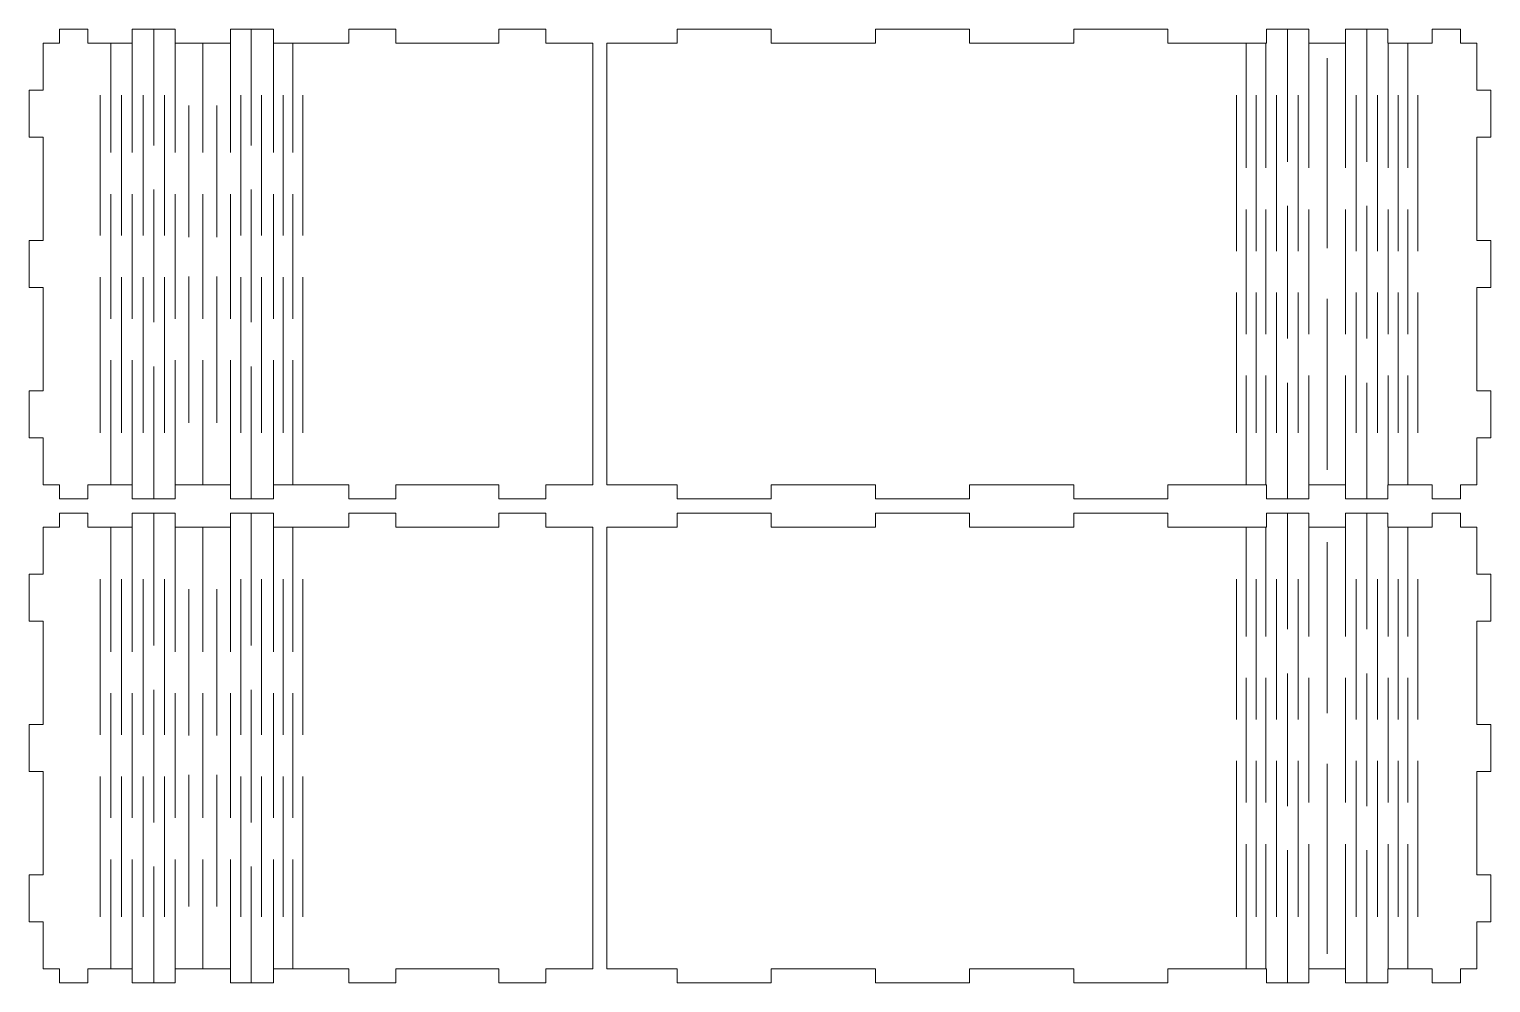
# Model space of a CAD drawing. Header units: millimetres. Extents: x -357 to 357, y -682 to 682.
# Drawn here: x -354.3 to -43.2, y 181.7 to 384.7 of the extents above; entities that cross this region are included whole.
import ezdxf

# ---------------------------------------------------------------- set-up
doc = ezdxf.new("R2010")
doc.units = ezdxf.units.MM
doc.header["$MEASUREMENT"] = 0
doc.layers.add('Camada 1', color=7, linetype='Continuous')

msp = doc.modelspace()

# ---------------------------------------------------------------- linework, layer by layer
at = {"layer": 'Camada 1', "color": 250, "lineweight": 20}
for points, knots in [([(-254.3853, 287.7138), (-254.3853, 287.7138), (-276.3124, 287.7138), (-276.3124, 287.7138), (-276.3124, 287.7138), (-276.3124, 287.7138), (-276.3124, 284.7138), (-276.3124, 284.7138), (-276.3124, 284.7138), (-276.3124, 284.7138), (-286.3124, 284.7138), (-286.3124, 284.7138), (-286.3124, 284.7138), (-286.3124, 284.7138), (-286.3124, 287.7138), (-286.3124, 287.7138), (-286.3124, 287.7138), (-286.3124, 287.7138), (-302.3572, 287.7138), (-302.3572, 287.7138), (-302.3572, 287.7138), (-302.3572, 287.7138), (-302.3572, 284.7138), (-302.3572, 284.7138), (-302.3572, 284.7138), (-302.3572, 284.7138), (-311.479, 284.7138), (-311.479, 284.7138), (-311.479, 284.7138), (-311.479, 284.7138), (-311.479, 287.7138), (-311.479, 287.7138), (-311.479, 287.7138), (-311.479, 287.7138), (-323.2539, 287.7138), (-323.2539, 287.7138), (-323.2539, 287.7138), (-323.2539, 287.7138), (-323.2539, 284.7138), (-323.2539, 284.7138), (-323.2539, 284.7138), (-323.2539, 284.7138), (-332.3757, 284.7138), (-332.3757, 284.7138), (-332.3757, 284.7138), (-332.3757, 284.7138), (-332.3757, 287.7138), (-332.3757, 287.7138), (-332.3757, 287.7138), (-332.3757, 287.7138), (-341.8686, 287.7138), (-341.8686, 287.7138), (-341.8686, 287.7138), (-341.8686, 287.7138), (-341.8686, 284.7138), (-341.8686, 284.7138), (-341.8686, 284.7138), (-341.8686, 284.7138), (-347.8686, 284.7138), (-347.8686, 284.7138), (-347.8686, 284.7138), (-347.8686, 284.7138), (-347.8686, 287.7138), (-347.8686, 287.7138), (-347.8686, 287.7138), (-347.8686, 287.7138), (-351.3167, 287.7138), (-351.3167, 287.7138), (-351.3167, 287.7138), (-351.3167, 287.7138), (-351.3167, 297.7137), (-351.3167, 297.7137), (-351.3167, 297.7137), (-351.3167, 297.7137), (-354.3167, 297.7137), (-354.3167, 297.7137), (-354.3167, 297.7137), (-354.3167, 297.7137), (-354.3167, 307.7137), (-354.3167, 307.7137), (-354.3167, 307.7137), (-354.3167, 307.7137), (-351.3167, 307.7137), (-351.3167, 307.7137), (-351.3167, 307.7137), (-351.3167, 307.7137), (-351.3167, 329.7136), (-351.3167, 329.7136), (-351.3167, 329.7136), (-351.3167, 329.7136), (-354.3167, 329.7136), (-354.3167, 329.7136), (-354.3167, 329.7136), (-354.3167, 329.7136), (-354.3167, 339.7136), (-354.3167, 339.7136), (-354.3167, 339.7136), (-354.3167, 339.7136), (-351.3167, 339.7136), (-351.3167, 339.7136), (-351.3167, 339.7136), (-351.3167, 339.7136), (-351.3167, 361.7135), (-351.3167, 361.7135), (-351.3167, 361.7135), (-351.3167, 361.7135), (-354.3167, 361.7135), (-354.3167, 361.7135), (-354.3167, 361.7135), (-354.3167, 361.7135), (-354.3167, 371.7135), (-354.3167, 371.7135), (-354.3167, 371.7135), (-354.3167, 371.7135), (-351.3167, 371.7135), (-351.3167, 371.7135), (-351.3167, 371.7135), (-351.3167, 371.7135), (-351.3167, 381.7134), (-351.3167, 381.7134), (-351.3167, 381.7134), (-351.3167, 381.7134), (-347.8686, 381.7134), (-347.8686, 381.7134), (-347.8686, 381.7134), (-347.8686, 381.7134), (-347.8686, 384.7134), (-347.8686, 384.7134), (-347.8686, 384.7134), (-347.8686, 384.7134), (-341.8686, 384.7134), (-341.8686, 384.7134), (-341.8686, 384.7134), (-341.8686, 384.7134), (-341.8686, 381.7134), (-341.8686, 381.7134), (-341.8686, 381.7134), (-341.8686, 381.7134), (-332.3757, 381.7134), (-332.3757, 381.7134), (-332.3757, 381.7134), (-332.3757, 381.7134), (-332.3757, 384.7134), (-332.3757, 384.7134), (-332.3757, 384.7134), (-332.3757, 384.7134), (-323.2539, 384.7134), (-323.2539, 384.7134), (-323.2539, 384.7134), (-323.2539, 384.7134), (-323.2539, 381.7134), (-323.2539, 381.7134), (-323.2539, 381.7134), (-323.2539, 381.7134), (-311.479, 381.7134), (-311.479, 381.7134), (-311.479, 381.7134), (-311.479, 381.7134), (-311.479, 384.7134), (-311.479, 384.7134), (-311.479, 384.7134), (-311.479, 384.7134), (-302.3572, 384.7134), (-302.3572, 384.7134), (-302.3572, 384.7134), (-302.3572, 384.7134), (-302.3572, 381.7134), (-302.3572, 381.7134), (-302.3572, 381.7134), (-302.3572, 381.7134), (-286.3124, 381.7134), (-286.3124, 381.7134), (-286.3124, 381.7134), (-286.3124, 381.7134), (-286.3124, 384.7134), (-286.3124, 384.7134), (-286.3124, 384.7134), (-286.3124, 384.7134), (-276.3124, 384.7134), (-276.3124, 384.7134), (-276.3124, 384.7134), (-276.3124, 384.7134), (-276.3124, 381.7134), (-276.3124, 381.7134), (-276.3124, 381.7134), (-276.3124, 381.7134), (-254.3853, 381.7134), (-254.3853, 381.7134), (-254.3853, 381.7134), (-254.3853, 381.7134), (-254.3853, 384.7134), (-254.3853, 384.7134), (-254.3853, 384.7134), (-254.3853, 384.7134), (-244.3853, 384.7134), (-244.3853, 384.7134), (-244.3853, 384.7134), (-244.3853, 384.7134), (-244.3853, 381.7134), (-244.3853, 381.7134), (-244.3853, 381.7134), (-244.3853, 381.7134), (-234.3854, 381.7134), (-234.3854, 381.7134), (-234.3854, 381.7134), (-234.3854, 381.7134), (-234.3854, 287.7138), (-234.3854, 287.7138), (-234.3854, 287.7138), (-234.3854, 287.7138), (-244.3853, 287.7138), (-244.3853, 287.7138), (-244.3853, 287.7138), (-244.3853, 287.7138), (-244.3853, 284.7138), (-244.3853, 284.7138), (-244.3853, 284.7138), (-244.3853, 284.7138), (-254.3853, 284.7138), (-254.3853, 284.7138), (-254.3853, 284.7138), (-254.3853, 284.7138), (-254.3853, 287.7138), (-254.3853, 287.7138)], [0, 0, 0, 0, 0.01754386, 0.01754386, 0.01754386, 0.01754386, 0.03508772, 0.03508772, 0.03508772, 0.03508772, 0.05263158, 0.05263158, 0.05263158, 0.05263158, 0.07017544, 0.07017544, 0.07017544, 0.07017544, 0.0877193, 0.0877193, 0.0877193, 0.0877193, 0.10526316, 0.10526316, 0.10526316, 0.10526316, 0.12280702, 0.12280702, 0.12280702, 0.12280702, 0.14035088, 0.14035088, 0.14035088, 0.14035088, 0.15789474, 0.15789474, 0.15789474, 0.15789474, 0.1754386, 0.1754386, 0.1754386, 0.1754386, 0.19298246, 0.19298246, 0.19298246, 0.19298246, 0.21052632, 0.21052632, 0.21052632, 0.21052632, 0.22807018, 0.22807018, 0.22807018, 0.22807018, 0.24561404, 0.24561404, 0.24561404, 0.24561404, 0.26315789, 0.26315789, 0.26315789, 0.26315789, 0.28070175, 0.28070175, 0.28070175, 0.28070175, 0.29824561, 0.29824561, 0.29824561, 0.29824561, 0.31578947, 0.31578947, 0.31578947, 0.31578947, 0.33333333, 0.33333333, 0.33333333, 0.33333333, 0.35087719, 0.35087719, 0.35087719, 0.35087719, 0.36842105, 0.36842105, 0.36842105, 0.36842105, 0.38596491, 0.38596491, 0.38596491, 0.38596491, 0.40350877, 0.40350877, 0.40350877, 0.40350877, 0.42105263, 0.42105263, 0.42105263, 0.42105263, 0.43859649, 0.43859649, 0.43859649, 0.43859649, 0.45614035, 0.45614035, 0.45614035, 0.45614035, 0.47368421, 0.47368421, 0.47368421, 0.47368421, 0.49122807, 0.49122807, 0.49122807, 0.49122807, 0.50877193, 0.50877193, 0.50877193, 0.50877193, 0.52631579, 0.52631579, 0.52631579, 0.52631579, 0.54385965, 0.54385965, 0.54385965, 0.54385965, 0.56140351, 0.56140351, 0.56140351, 0.56140351, 0.57894737, 0.57894737, 0.57894737, 0.57894737, 0.59649123, 0.59649123, 0.59649123, 0.59649123, 0.61403509, 0.61403509, 0.61403509, 0.61403509, 0.63157895, 0.63157895, 0.63157895, 0.63157895, 0.64912281, 0.64912281, 0.64912281, 0.64912281, 0.66666667, 0.66666667, 0.66666667, 0.66666667, 0.68421053, 0.68421053, 0.68421053, 0.68421053, 0.70175439, 0.70175439, 0.70175439, 0.70175439, 0.71929825, 0.71929825, 0.71929825, 0.71929825, 0.73684211, 0.73684211, 0.73684211, 0.73684211, 0.75438596, 0.75438596, 0.75438596, 0.75438596, 0.77192982, 0.77192982, 0.77192982, 0.77192982, 0.78947368, 0.78947368, 0.78947368, 0.78947368, 0.80701754, 0.80701754, 0.80701754, 0.80701754, 0.8245614, 0.8245614, 0.8245614, 0.8245614, 0.84210526, 0.84210526, 0.84210526, 0.84210526, 0.85964912, 0.85964912, 0.85964912, 0.85964912, 0.87719298, 0.87719298, 0.87719298, 0.87719298, 0.89473684, 0.89473684, 0.89473684, 0.89473684, 0.9122807, 0.9122807, 0.9122807, 0.9122807, 0.92982456, 0.92982456, 0.92982456, 0.92982456, 0.94736842, 0.94736842, 0.94736842, 0.94736842, 0.96491228, 0.96491228, 0.96491228, 0.96491228, 1, 1, 1, 1]), ([(-174.1886, 384.7134), (-174.1886, 384.7134), (-154.1887, 384.7134), (-154.1887, 384.7134), (-154.1887, 384.7134), (-154.1887, 384.7134), (-154.1887, 381.7134), (-154.1887, 381.7134), (-154.1887, 381.7134), (-154.1887, 381.7134), (-131.9916, 381.7134), (-131.9916, 381.7134), (-131.9916, 381.7134), (-131.9916, 381.7134), (-131.9916, 384.7134), (-131.9916, 384.7134), (-131.9916, 384.7134), (-131.9916, 384.7134), (-111.9917, 384.7134), (-111.9917, 384.7134), (-111.9917, 384.7134), (-111.9917, 384.7134), (-111.9917, 381.7134), (-111.9917, 381.7134), (-111.9917, 381.7134), (-111.9917, 381.7134), (-90.9807, 381.7134), (-90.9807, 381.7134), (-90.9807, 381.7134), (-90.9807, 381.7134), (-90.9807, 384.7134), (-90.9807, 384.7134), (-90.9807, 384.7134), (-90.9807, 384.7134), (-81.9556, 384.7134), (-81.9556, 384.7134), (-81.9556, 384.7134), (-81.9556, 384.7134), (-81.9556, 381.7134), (-81.9556, 381.7134), (-81.9556, 381.7134), (-81.9556, 381.7134), (-74.1506, 381.7134), (-74.1506, 381.7134), (-74.1506, 381.7134), (-74.1506, 381.7134), (-74.1506, 384.7134), (-74.1506, 384.7134), (-74.1506, 384.7134), (-74.1506, 384.7134), (-65.1255, 384.7134), (-65.1255, 384.7134), (-65.1255, 384.7134), (-65.1255, 384.7134), (-65.1255, 381.7134), (-65.1255, 381.7134), (-65.1255, 381.7134), (-65.1255, 381.7134), (-55.6663, 381.7134), (-55.6663, 381.7134), (-55.6663, 381.7134), (-55.6663, 381.7134), (-55.6663, 384.7134), (-55.6663, 384.7134), (-55.6663, 384.7134), (-55.6663, 384.7134), (-49.6663, 384.7134), (-49.6663, 384.7134), (-49.6663, 384.7134), (-49.6663, 384.7134), (-49.6663, 381.7134), (-49.6663, 381.7134), (-49.6663, 381.7134), (-49.6663, 381.7134), (-46.2182, 381.7134), (-46.2182, 381.7134), (-46.2182, 381.7134), (-46.2182, 381.7134), (-46.2182, 371.7135), (-46.2182, 371.7135), (-46.2182, 371.7135), (-46.2182, 371.7135), (-43.2182, 371.7135), (-43.2182, 371.7135), (-43.2182, 371.7135), (-43.2182, 371.7135), (-43.2182, 361.7135), (-43.2182, 361.7135), (-43.2182, 361.7135), (-43.2182, 361.7135), (-46.2182, 361.7135), (-46.2182, 361.7135), (-46.2182, 361.7135), (-46.2182, 361.7135), (-46.2182, 339.7136), (-46.2182, 339.7136), (-46.2182, 339.7136), (-46.2182, 339.7136), (-43.2182, 339.7136), (-43.2182, 339.7136), (-43.2182, 339.7136), (-43.2182, 339.7136), (-43.2182, 329.7136), (-43.2182, 329.7136), (-43.2182, 329.7136), (-43.2182, 329.7136), (-46.2182, 329.7136), (-46.2182, 329.7136), (-46.2182, 329.7136), (-46.2182, 329.7136), (-46.2182, 307.7137), (-46.2182, 307.7137), (-46.2182, 307.7137), (-46.2182, 307.7137), (-43.2182, 307.7137), (-43.2182, 307.7137), (-43.2182, 307.7137), (-43.2182, 307.7137), (-43.2182, 297.7137), (-43.2182, 297.7137), (-43.2182, 297.7137), (-43.2182, 297.7137), (-46.2182, 297.7137), (-46.2182, 297.7137), (-46.2182, 297.7137), (-46.2182, 297.7137), (-46.2182, 287.7138), (-46.2182, 287.7138), (-46.2182, 287.7138), (-46.2182, 287.7138), (-49.6663, 287.7138), (-49.6663, 287.7138), (-49.6663, 287.7138), (-49.6663, 287.7138), (-49.6663, 284.7138), (-49.6663, 284.7138), (-49.6663, 284.7138), (-49.6663, 284.7138), (-55.6663, 284.7138), (-55.6663, 284.7138), (-55.6663, 284.7138), (-55.6663, 284.7138), (-55.6663, 287.7138), (-55.6663, 287.7138), (-55.6663, 287.7138), (-55.6663, 287.7138), (-65.1255, 287.7138), (-65.1255, 287.7138), (-65.1255, 287.7138), (-65.1255, 287.7138), (-65.1255, 284.7138), (-65.1255, 284.7138), (-65.1255, 284.7138), (-65.1255, 284.7138), (-74.1506, 284.7138), (-74.1506, 284.7138), (-74.1506, 284.7138), (-74.1506, 284.7138), (-74.1506, 287.7138), (-74.1506, 287.7138), (-74.1506, 287.7138), (-74.1506, 287.7138), (-81.9556, 287.7138), (-81.9556, 287.7138), (-81.9556, 287.7138), (-81.9556, 287.7138), (-81.9556, 284.7138), (-81.9556, 284.7138), (-81.9556, 284.7138), (-81.9556, 284.7138), (-90.9807, 284.7138), (-90.9807, 284.7138), (-90.9807, 284.7138), (-90.9807, 284.7138), (-90.9807, 287.7138), (-90.9807, 287.7138), (-90.9807, 287.7138), (-90.9807, 287.7138), (-111.9917, 287.7138), (-111.9917, 287.7138), (-111.9917, 287.7138), (-111.9917, 287.7138), (-111.9917, 284.7138), (-111.9917, 284.7138), (-111.9917, 284.7138), (-111.9917, 284.7138), (-131.9916, 284.7138), (-131.9916, 284.7138), (-131.9916, 284.7138), (-131.9916, 284.7138), (-131.9916, 287.7138), (-131.9916, 287.7138), (-131.9916, 287.7138), (-131.9916, 287.7138), (-154.1887, 287.7138), (-154.1887, 287.7138), (-154.1887, 287.7138), (-154.1887, 287.7138), (-154.1887, 284.7138), (-154.1887, 284.7138), (-154.1887, 284.7138), (-154.1887, 284.7138), (-174.1886, 284.7138), (-174.1886, 284.7138), (-174.1886, 284.7138), (-174.1886, 284.7138), (-174.1886, 287.7138), (-174.1886, 287.7138), (-174.1886, 287.7138), (-174.1886, 287.7138), (-196.3856, 287.7138), (-196.3856, 287.7138), (-196.3856, 287.7138), (-196.3856, 287.7138), (-196.3856, 284.7138), (-196.3856, 284.7138), (-196.3856, 284.7138), (-196.3856, 284.7138), (-216.3855, 284.7138), (-216.3855, 284.7138), (-216.3855, 284.7138), (-216.3855, 284.7138), (-216.3855, 287.7138), (-216.3855, 287.7138), (-216.3855, 287.7138), (-216.3855, 287.7138), (-231.3854, 287.7138), (-231.3854, 287.7138), (-231.3854, 287.7138), (-231.3854, 287.7138), (-231.3854, 381.7134), (-231.3854, 381.7134), (-231.3854, 381.7134), (-231.3854, 381.7134), (-216.3855, 381.7134), (-216.3855, 381.7134), (-216.3855, 381.7134), (-216.3855, 381.7134), (-216.3855, 384.7134), (-216.3855, 384.7134), (-216.3855, 384.7134), (-216.3855, 384.7134), (-196.3856, 384.7134), (-196.3856, 384.7134), (-196.3856, 384.7134), (-196.3856, 384.7134), (-196.3856, 381.7134), (-196.3856, 381.7134), (-196.3856, 381.7134), (-196.3856, 381.7134), (-174.1886, 381.7134), (-174.1886, 381.7134), (-174.1886, 381.7134), (-174.1886, 381.7134), (-174.1886, 384.7134), (-174.1886, 384.7134)], [0, 0, 0, 0, 0.01538462, 0.01538462, 0.01538462, 0.01538462, 0.03076923, 0.03076923, 0.03076923, 0.03076923, 0.04615385, 0.04615385, 0.04615385, 0.04615385, 0.06153846, 0.06153846, 0.06153846, 0.06153846, 0.07692308, 0.07692308, 0.07692308, 0.07692308, 0.09230769, 0.09230769, 0.09230769, 0.09230769, 0.10769231, 0.10769231, 0.10769231, 0.10769231, 0.12307692, 0.12307692, 0.12307692, 0.12307692, 0.13846154, 0.13846154, 0.13846154, 0.13846154, 0.15384615, 0.15384615, 0.15384615, 0.15384615, 0.16923077, 0.16923077, 0.16923077, 0.16923077, 0.18461538, 0.18461538, 0.18461538, 0.18461538, 0.2, 0.2, 0.2, 0.2, 0.21538462, 0.21538462, 0.21538462, 0.21538462, 0.23076923, 0.23076923, 0.23076923, 0.23076923, 0.24615385, 0.24615385, 0.24615385, 0.24615385, 0.26153846, 0.26153846, 0.26153846, 0.26153846, 0.27692308, 0.27692308, 0.27692308, 0.27692308, 0.29230769, 0.29230769, 0.29230769, 0.29230769, 0.30769231, 0.30769231, 0.30769231, 0.30769231, 0.32307692, 0.32307692, 0.32307692, 0.32307692, 0.33846154, 0.33846154, 0.33846154, 0.33846154, 0.35384615, 0.35384615, 0.35384615, 0.35384615, 0.36923077, 0.36923077, 0.36923077, 0.36923077, 0.38461538, 0.38461538, 0.38461538, 0.38461538, 0.4, 0.4, 0.4, 0.4, 0.41538462, 0.41538462, 0.41538462, 0.41538462, 0.43076923, 0.43076923, 0.43076923, 0.43076923, 0.44615385, 0.44615385, 0.44615385, 0.44615385, 0.46153846, 0.46153846, 0.46153846, 0.46153846, 0.47692308, 0.47692308, 0.47692308, 0.47692308, 0.49230769, 0.49230769, 0.49230769, 0.49230769, 0.50769231, 0.50769231, 0.50769231, 0.50769231, 0.52307692, 0.52307692, 0.52307692, 0.52307692, 0.53846154, 0.53846154, 0.53846154, 0.53846154, 0.55384615, 0.55384615, 0.55384615, 0.55384615, 0.56923077, 0.56923077, 0.56923077, 0.56923077, 0.58461538, 0.58461538, 0.58461538, 0.58461538, 0.6, 0.6, 0.6, 0.6, 0.61538462, 0.61538462, 0.61538462, 0.61538462, 0.63076923, 0.63076923, 0.63076923, 0.63076923, 0.64615385, 0.64615385, 0.64615385, 0.64615385, 0.66153846, 0.66153846, 0.66153846, 0.66153846, 0.67692308, 0.67692308, 0.67692308, 0.67692308, 0.69230769, 0.69230769, 0.69230769, 0.69230769, 0.70769231, 0.70769231, 0.70769231, 0.70769231, 0.72307692, 0.72307692, 0.72307692, 0.72307692, 0.73846154, 0.73846154, 0.73846154, 0.73846154, 0.75384615, 0.75384615, 0.75384615, 0.75384615, 0.76923077, 0.76923077, 0.76923077, 0.76923077, 0.78461538, 0.78461538, 0.78461538, 0.78461538, 0.8, 0.8, 0.8, 0.8, 0.81538462, 0.81538462, 0.81538462, 0.81538462, 0.83076923, 0.83076923, 0.83076923, 0.83076923, 0.84615385, 0.84615385, 0.84615385, 0.84615385, 0.86153846, 0.86153846, 0.86153846, 0.86153846, 0.87692308, 0.87692308, 0.87692308, 0.87692308, 0.89230769, 0.89230769, 0.89230769, 0.89230769, 0.90769231, 0.90769231, 0.90769231, 0.90769231, 0.92307692, 0.92307692, 0.92307692, 0.92307692, 0.93846154, 0.93846154, 0.93846154, 0.93846154, 0.95384615, 0.95384615, 0.95384615, 0.95384615, 0.96923077, 0.96923077, 0.96923077, 0.96923077, 1, 1, 1, 1]), ([(-254.3853, 278.7138), (-254.3853, 278.7138), (-276.3124, 278.7138), (-276.3124, 278.7138), (-276.3124, 278.7138), (-276.3124, 278.7138), (-276.3124, 281.7138), (-276.3124, 281.7138), (-276.3124, 281.7138), (-276.3124, 281.7138), (-286.3124, 281.7138), (-286.3124, 281.7138), (-286.3124, 281.7138), (-286.3124, 281.7138), (-286.3124, 278.7138), (-286.3124, 278.7138), (-286.3124, 278.7138), (-286.3124, 278.7138), (-302.3572, 278.7138), (-302.3572, 278.7138), (-302.3572, 278.7138), (-302.3572, 278.7138), (-302.3572, 281.7138), (-302.3572, 281.7138), (-302.3572, 281.7138), (-302.3572, 281.7138), (-311.479, 281.7138), (-311.479, 281.7138), (-311.479, 281.7138), (-311.479, 281.7138), (-311.479, 278.7138), (-311.479, 278.7138), (-311.479, 278.7138), (-311.479, 278.7138), (-323.2539, 278.7138), (-323.2539, 278.7138), (-323.2539, 278.7138), (-323.2539, 278.7138), (-323.2539, 281.7138), (-323.2539, 281.7138), (-323.2539, 281.7138), (-323.2539, 281.7138), (-332.3757, 281.7138), (-332.3757, 281.7138), (-332.3757, 281.7138), (-332.3757, 281.7138), (-332.3757, 278.7138), (-332.3757, 278.7138), (-332.3757, 278.7138), (-332.3757, 278.7138), (-341.8686, 278.7138), (-341.8686, 278.7138), (-341.8686, 278.7138), (-341.8686, 278.7138), (-341.8686, 281.7138), (-341.8686, 281.7138), (-341.8686, 281.7138), (-341.8686, 281.7138), (-347.8686, 281.7138), (-347.8686, 281.7138), (-347.8686, 281.7138), (-347.8686, 281.7138), (-347.8686, 278.7138), (-347.8686, 278.7138), (-347.8686, 278.7138), (-347.8686, 278.7138), (-351.3167, 278.7138), (-351.3167, 278.7138), (-351.3167, 278.7138), (-351.3167, 278.7138), (-351.3167, 268.7139), (-351.3167, 268.7139), (-351.3167, 268.7139), (-351.3167, 268.7139), (-354.3167, 268.7139), (-354.3167, 268.7139), (-354.3167, 268.7139), (-354.3167, 268.7139), (-354.3167, 258.7139), (-354.3167, 258.7139), (-354.3167, 258.7139), (-354.3167, 258.7139), (-351.3167, 258.7139), (-351.3167, 258.7139), (-351.3167, 258.7139), (-351.3167, 258.7139), (-351.3167, 236.714), (-351.3167, 236.714), (-351.3167, 236.714), (-351.3167, 236.714), (-354.3167, 236.714), (-354.3167, 236.714), (-354.3167, 236.714), (-354.3167, 236.714), (-354.3167, 226.714), (-354.3167, 226.714), (-354.3167, 226.714), (-354.3167, 226.714), (-351.3167, 226.714), (-351.3167, 226.714), (-351.3167, 226.714), (-351.3167, 226.714), (-351.3167, 204.7141), (-351.3167, 204.7141), (-351.3167, 204.7141), (-351.3167, 204.7141), (-354.3167, 204.7141), (-354.3167, 204.7141), (-354.3167, 204.7141), (-354.3167, 204.7141), (-354.3167, 194.7141), (-354.3167, 194.7141), (-354.3167, 194.7141), (-354.3167, 194.7141), (-351.3167, 194.7141), (-351.3167, 194.7141), (-351.3167, 194.7141), (-351.3167, 194.7141), (-351.3167, 184.7142), (-351.3167, 184.7142), (-351.3167, 184.7142), (-351.3167, 184.7142), (-347.8686, 184.7142), (-347.8686, 184.7142), (-347.8686, 184.7142), (-347.8686, 184.7142), (-347.8686, 181.7142), (-347.8686, 181.7142), (-347.8686, 181.7142), (-347.8686, 181.7142), (-341.8686, 181.7142), (-341.8686, 181.7142), (-341.8686, 181.7142), (-341.8686, 181.7142), (-341.8686, 184.7142), (-341.8686, 184.7142), (-341.8686, 184.7142), (-341.8686, 184.7142), (-332.3757, 184.7142), (-332.3757, 184.7142), (-332.3757, 184.7142), (-332.3757, 184.7142), (-332.3757, 181.7142), (-332.3757, 181.7142), (-332.3757, 181.7142), (-332.3757, 181.7142), (-323.2539, 181.7142), (-323.2539, 181.7142), (-323.2539, 181.7142), (-323.2539, 181.7142), (-323.2539, 184.7142), (-323.2539, 184.7142), (-323.2539, 184.7142), (-323.2539, 184.7142), (-311.479, 184.7142), (-311.479, 184.7142), (-311.479, 184.7142), (-311.479, 184.7142), (-311.479, 181.7142), (-311.479, 181.7142), (-311.479, 181.7142), (-311.479, 181.7142), (-302.3572, 181.7142), (-302.3572, 181.7142), (-302.3572, 181.7142), (-302.3572, 181.7142), (-302.3572, 184.7142), (-302.3572, 184.7142), (-302.3572, 184.7142), (-302.3572, 184.7142), (-286.3124, 184.7142), (-286.3124, 184.7142), (-286.3124, 184.7142), (-286.3124, 184.7142), (-286.3124, 181.7142), (-286.3124, 181.7142), (-286.3124, 181.7142), (-286.3124, 181.7142), (-276.3124, 181.7142), (-276.3124, 181.7142), (-276.3124, 181.7142), (-276.3124, 181.7142), (-276.3124, 184.7142), (-276.3124, 184.7142), (-276.3124, 184.7142), (-276.3124, 184.7142), (-254.3853, 184.7142), (-254.3853, 184.7142), (-254.3853, 184.7142), (-254.3853, 184.7142), (-254.3853, 181.7142), (-254.3853, 181.7142), (-254.3853, 181.7142), (-254.3853, 181.7142), (-244.3853, 181.7142), (-244.3853, 181.7142), (-244.3853, 181.7142), (-244.3853, 181.7142), (-244.3853, 184.7142), (-244.3853, 184.7142), (-244.3853, 184.7142), (-244.3853, 184.7142), (-234.3854, 184.7142), (-234.3854, 184.7142), (-234.3854, 184.7142), (-234.3854, 184.7142), (-234.3854, 278.7138), (-234.3854, 278.7138), (-234.3854, 278.7138), (-234.3854, 278.7138), (-244.3853, 278.7138), (-244.3853, 278.7138), (-244.3853, 278.7138), (-244.3853, 278.7138), (-244.3853, 281.7138), (-244.3853, 281.7138), (-244.3853, 281.7138), (-244.3853, 281.7138), (-254.3853, 281.7138), (-254.3853, 281.7138), (-254.3853, 281.7138), (-254.3853, 281.7138), (-254.3853, 278.7138), (-254.3853, 278.7138)], [0, 0, 0, 0, 0.01754386, 0.01754386, 0.01754386, 0.01754386, 0.03508772, 0.03508772, 0.03508772, 0.03508772, 0.05263158, 0.05263158, 0.05263158, 0.05263158, 0.07017544, 0.07017544, 0.07017544, 0.07017544, 0.0877193, 0.0877193, 0.0877193, 0.0877193, 0.10526316, 0.10526316, 0.10526316, 0.10526316, 0.12280702, 0.12280702, 0.12280702, 0.12280702, 0.14035088, 0.14035088, 0.14035088, 0.14035088, 0.15789474, 0.15789474, 0.15789474, 0.15789474, 0.1754386, 0.1754386, 0.1754386, 0.1754386, 0.19298246, 0.19298246, 0.19298246, 0.19298246, 0.21052632, 0.21052632, 0.21052632, 0.21052632, 0.22807018, 0.22807018, 0.22807018, 0.22807018, 0.24561404, 0.24561404, 0.24561404, 0.24561404, 0.26315789, 0.26315789, 0.26315789, 0.26315789, 0.28070175, 0.28070175, 0.28070175, 0.28070175, 0.29824561, 0.29824561, 0.29824561, 0.29824561, 0.31578947, 0.31578947, 0.31578947, 0.31578947, 0.33333333, 0.33333333, 0.33333333, 0.33333333, 0.35087719, 0.35087719, 0.35087719, 0.35087719, 0.36842105, 0.36842105, 0.36842105, 0.36842105, 0.38596491, 0.38596491, 0.38596491, 0.38596491, 0.40350877, 0.40350877, 0.40350877, 0.40350877, 0.42105263, 0.42105263, 0.42105263, 0.42105263, 0.43859649, 0.43859649, 0.43859649, 0.43859649, 0.45614035, 0.45614035, 0.45614035, 0.45614035, 0.47368421, 0.47368421, 0.47368421, 0.47368421, 0.49122807, 0.49122807, 0.49122807, 0.49122807, 0.50877193, 0.50877193, 0.50877193, 0.50877193, 0.52631579, 0.52631579, 0.52631579, 0.52631579, 0.54385965, 0.54385965, 0.54385965, 0.54385965, 0.56140351, 0.56140351, 0.56140351, 0.56140351, 0.57894737, 0.57894737, 0.57894737, 0.57894737, 0.59649123, 0.59649123, 0.59649123, 0.59649123, 0.61403509, 0.61403509, 0.61403509, 0.61403509, 0.63157895, 0.63157895, 0.63157895, 0.63157895, 0.64912281, 0.64912281, 0.64912281, 0.64912281, 0.66666667, 0.66666667, 0.66666667, 0.66666667, 0.68421053, 0.68421053, 0.68421053, 0.68421053, 0.70175439, 0.70175439, 0.70175439, 0.70175439, 0.71929825, 0.71929825, 0.71929825, 0.71929825, 0.73684211, 0.73684211, 0.73684211, 0.73684211, 0.75438596, 0.75438596, 0.75438596, 0.75438596, 0.77192982, 0.77192982, 0.77192982, 0.77192982, 0.78947368, 0.78947368, 0.78947368, 0.78947368, 0.80701754, 0.80701754, 0.80701754, 0.80701754, 0.8245614, 0.8245614, 0.8245614, 0.8245614, 0.84210526, 0.84210526, 0.84210526, 0.84210526, 0.85964912, 0.85964912, 0.85964912, 0.85964912, 0.87719298, 0.87719298, 0.87719298, 0.87719298, 0.89473684, 0.89473684, 0.89473684, 0.89473684, 0.9122807, 0.9122807, 0.9122807, 0.9122807, 0.92982456, 0.92982456, 0.92982456, 0.92982456, 0.94736842, 0.94736842, 0.94736842, 0.94736842, 0.96491228, 0.96491228, 0.96491228, 0.96491228, 1, 1, 1, 1]), ([(-174.1886, 181.7142), (-174.1886, 181.7142), (-154.1887, 181.7142), (-154.1887, 181.7142), (-154.1887, 181.7142), (-154.1887, 181.7142), (-154.1887, 184.7142), (-154.1887, 184.7142), (-154.1887, 184.7142), (-154.1887, 184.7142), (-131.9916, 184.7142), (-131.9916, 184.7142), (-131.9916, 184.7142), (-131.9916, 184.7142), (-131.9916, 181.7142), (-131.9916, 181.7142), (-131.9916, 181.7142), (-131.9916, 181.7142), (-111.9917, 181.7142), (-111.9917, 181.7142), (-111.9917, 181.7142), (-111.9917, 181.7142), (-111.9917, 184.7142), (-111.9917, 184.7142), (-111.9917, 184.7142), (-111.9917, 184.7142), (-90.9807, 184.7142), (-90.9807, 184.7142), (-90.9807, 184.7142), (-90.9807, 184.7142), (-90.9807, 181.7142), (-90.9807, 181.7142), (-90.9807, 181.7142), (-90.9807, 181.7142), (-81.9556, 181.7142), (-81.9556, 181.7142), (-81.9556, 181.7142), (-81.9556, 181.7142), (-81.9556, 184.7142), (-81.9556, 184.7142), (-81.9556, 184.7142), (-81.9556, 184.7142), (-74.1506, 184.7142), (-74.1506, 184.7142), (-74.1506, 184.7142), (-74.1506, 184.7142), (-74.1506, 181.7142), (-74.1506, 181.7142), (-74.1506, 181.7142), (-74.1506, 181.7142), (-65.1255, 181.7142), (-65.1255, 181.7142), (-65.1255, 181.7142), (-65.1255, 181.7142), (-65.1255, 184.7142), (-65.1255, 184.7142), (-65.1255, 184.7142), (-65.1255, 184.7142), (-55.6663, 184.7142), (-55.6663, 184.7142), (-55.6663, 184.7142), (-55.6663, 184.7142), (-55.6663, 181.7142), (-55.6663, 181.7142), (-55.6663, 181.7142), (-55.6663, 181.7142), (-49.6663, 181.7142), (-49.6663, 181.7142), (-49.6663, 181.7142), (-49.6663, 181.7142), (-49.6663, 184.7142), (-49.6663, 184.7142), (-49.6663, 184.7142), (-49.6663, 184.7142), (-46.2182, 184.7142), (-46.2182, 184.7142), (-46.2182, 184.7142), (-46.2182, 184.7142), (-46.2182, 194.7141), (-46.2182, 194.7141), (-46.2182, 194.7141), (-46.2182, 194.7141), (-43.2182, 194.7141), (-43.2182, 194.7141), (-43.2182, 194.7141), (-43.2182, 194.7141), (-43.2182, 204.7141), (-43.2182, 204.7141), (-43.2182, 204.7141), (-43.2182, 204.7141), (-46.2182, 204.7141), (-46.2182, 204.7141), (-46.2182, 204.7141), (-46.2182, 204.7141), (-46.2182, 226.714), (-46.2182, 226.714), (-46.2182, 226.714), (-46.2182, 226.714), (-43.2182, 226.714), (-43.2182, 226.714), (-43.2182, 226.714), (-43.2182, 226.714), (-43.2182, 236.714), (-43.2182, 236.714), (-43.2182, 236.714), (-43.2182, 236.714), (-46.2182, 236.714), (-46.2182, 236.714), (-46.2182, 236.714), (-46.2182, 236.714), (-46.2182, 258.7139), (-46.2182, 258.7139), (-46.2182, 258.7139), (-46.2182, 258.7139), (-43.2182, 258.7139), (-43.2182, 258.7139), (-43.2182, 258.7139), (-43.2182, 258.7139), (-43.2182, 268.7139), (-43.2182, 268.7139), (-43.2182, 268.7139), (-43.2182, 268.7139), (-46.2182, 268.7139), (-46.2182, 268.7139), (-46.2182, 268.7139), (-46.2182, 268.7139), (-46.2182, 278.7138), (-46.2182, 278.7138), (-46.2182, 278.7138), (-46.2182, 278.7138), (-49.6663, 278.7138), (-49.6663, 278.7138), (-49.6663, 278.7138), (-49.6663, 278.7138), (-49.6663, 281.7138), (-49.6663, 281.7138), (-49.6663, 281.7138), (-49.6663, 281.7138), (-55.6663, 281.7138), (-55.6663, 281.7138), (-55.6663, 281.7138), (-55.6663, 281.7138), (-55.6663, 278.7138), (-55.6663, 278.7138), (-55.6663, 278.7138), (-55.6663, 278.7138), (-65.1255, 278.7138), (-65.1255, 278.7138), (-65.1255, 278.7138), (-65.1255, 278.7138), (-65.1255, 281.7138), (-65.1255, 281.7138), (-65.1255, 281.7138), (-65.1255, 281.7138), (-74.1506, 281.7138), (-74.1506, 281.7138), (-74.1506, 281.7138), (-74.1506, 281.7138), (-74.1506, 278.7138), (-74.1506, 278.7138), (-74.1506, 278.7138), (-74.1506, 278.7138), (-81.9556, 278.7138), (-81.9556, 278.7138), (-81.9556, 278.7138), (-81.9556, 278.7138), (-81.9556, 281.7138), (-81.9556, 281.7138), (-81.9556, 281.7138), (-81.9556, 281.7138), (-90.9807, 281.7138), (-90.9807, 281.7138), (-90.9807, 281.7138), (-90.9807, 281.7138), (-90.9807, 278.7138), (-90.9807, 278.7138), (-90.9807, 278.7138), (-90.9807, 278.7138), (-111.9917, 278.7138), (-111.9917, 278.7138), (-111.9917, 278.7138), (-111.9917, 278.7138), (-111.9917, 281.7138), (-111.9917, 281.7138), (-111.9917, 281.7138), (-111.9917, 281.7138), (-131.9916, 281.7138), (-131.9916, 281.7138), (-131.9916, 281.7138), (-131.9916, 281.7138), (-131.9916, 278.7138), (-131.9916, 278.7138), (-131.9916, 278.7138), (-131.9916, 278.7138), (-154.1887, 278.7138), (-154.1887, 278.7138), (-154.1887, 278.7138), (-154.1887, 278.7138), (-154.1887, 281.7138), (-154.1887, 281.7138), (-154.1887, 281.7138), (-154.1887, 281.7138), (-174.1886, 281.7138), (-174.1886, 281.7138), (-174.1886, 281.7138), (-174.1886, 281.7138), (-174.1886, 278.7138), (-174.1886, 278.7138), (-174.1886, 278.7138), (-174.1886, 278.7138), (-196.3856, 278.7138), (-196.3856, 278.7138), (-196.3856, 278.7138), (-196.3856, 278.7138), (-196.3856, 281.7138), (-196.3856, 281.7138), (-196.3856, 281.7138), (-196.3856, 281.7138), (-216.3855, 281.7138), (-216.3855, 281.7138), (-216.3855, 281.7138), (-216.3855, 281.7138), (-216.3855, 278.7138), (-216.3855, 278.7138), (-216.3855, 278.7138), (-216.3855, 278.7138), (-231.3854, 278.7138), (-231.3854, 278.7138), (-231.3854, 278.7138), (-231.3854, 278.7138), (-231.3854, 184.7142), (-231.3854, 184.7142), (-231.3854, 184.7142), (-231.3854, 184.7142), (-216.3855, 184.7142), (-216.3855, 184.7142), (-216.3855, 184.7142), (-216.3855, 184.7142), (-216.3855, 181.7142), (-216.3855, 181.7142), (-216.3855, 181.7142), (-216.3855, 181.7142), (-196.3856, 181.7142), (-196.3856, 181.7142), (-196.3856, 181.7142), (-196.3856, 181.7142), (-196.3856, 184.7142), (-196.3856, 184.7142), (-196.3856, 184.7142), (-196.3856, 184.7142), (-174.1886, 184.7142), (-174.1886, 184.7142), (-174.1886, 184.7142), (-174.1886, 184.7142), (-174.1886, 181.7142), (-174.1886, 181.7142)], [0, 0, 0, 0, 0.01538462, 0.01538462, 0.01538462, 0.01538462, 0.03076923, 0.03076923, 0.03076923, 0.03076923, 0.04615385, 0.04615385, 0.04615385, 0.04615385, 0.06153846, 0.06153846, 0.06153846, 0.06153846, 0.07692308, 0.07692308, 0.07692308, 0.07692308, 0.09230769, 0.09230769, 0.09230769, 0.09230769, 0.10769231, 0.10769231, 0.10769231, 0.10769231, 0.12307692, 0.12307692, 0.12307692, 0.12307692, 0.13846154, 0.13846154, 0.13846154, 0.13846154, 0.15384615, 0.15384615, 0.15384615, 0.15384615, 0.16923077, 0.16923077, 0.16923077, 0.16923077, 0.18461538, 0.18461538, 0.18461538, 0.18461538, 0.2, 0.2, 0.2, 0.2, 0.21538462, 0.21538462, 0.21538462, 0.21538462, 0.23076923, 0.23076923, 0.23076923, 0.23076923, 0.24615385, 0.24615385, 0.24615385, 0.24615385, 0.26153846, 0.26153846, 0.26153846, 0.26153846, 0.27692308, 0.27692308, 0.27692308, 0.27692308, 0.29230769, 0.29230769, 0.29230769, 0.29230769, 0.30769231, 0.30769231, 0.30769231, 0.30769231, 0.32307692, 0.32307692, 0.32307692, 0.32307692, 0.33846154, 0.33846154, 0.33846154, 0.33846154, 0.35384615, 0.35384615, 0.35384615, 0.35384615, 0.36923077, 0.36923077, 0.36923077, 0.36923077, 0.38461538, 0.38461538, 0.38461538, 0.38461538, 0.4, 0.4, 0.4, 0.4, 0.41538462, 0.41538462, 0.41538462, 0.41538462, 0.43076923, 0.43076923, 0.43076923, 0.43076923, 0.44615385, 0.44615385, 0.44615385, 0.44615385, 0.46153846, 0.46153846, 0.46153846, 0.46153846, 0.47692308, 0.47692308, 0.47692308, 0.47692308, 0.49230769, 0.49230769, 0.49230769, 0.49230769, 0.50769231, 0.50769231, 0.50769231, 0.50769231, 0.52307692, 0.52307692, 0.52307692, 0.52307692, 0.53846154, 0.53846154, 0.53846154, 0.53846154, 0.55384615, 0.55384615, 0.55384615, 0.55384615, 0.56923077, 0.56923077, 0.56923077, 0.56923077, 0.58461538, 0.58461538, 0.58461538, 0.58461538, 0.6, 0.6, 0.6, 0.6, 0.61538462, 0.61538462, 0.61538462, 0.61538462, 0.63076923, 0.63076923, 0.63076923, 0.63076923, 0.64615385, 0.64615385, 0.64615385, 0.64615385, 0.66153846, 0.66153846, 0.66153846, 0.66153846, 0.67692308, 0.67692308, 0.67692308, 0.67692308, 0.69230769, 0.69230769, 0.69230769, 0.69230769, 0.70769231, 0.70769231, 0.70769231, 0.70769231, 0.72307692, 0.72307692, 0.72307692, 0.72307692, 0.73846154, 0.73846154, 0.73846154, 0.73846154, 0.75384615, 0.75384615, 0.75384615, 0.75384615, 0.76923077, 0.76923077, 0.76923077, 0.76923077, 0.78461538, 0.78461538, 0.78461538, 0.78461538, 0.8, 0.8, 0.8, 0.8, 0.81538462, 0.81538462, 0.81538462, 0.81538462, 0.83076923, 0.83076923, 0.83076923, 0.83076923, 0.84615385, 0.84615385, 0.84615385, 0.84615385, 0.86153846, 0.86153846, 0.86153846, 0.86153846, 0.87692308, 0.87692308, 0.87692308, 0.87692308, 0.89230769, 0.89230769, 0.89230769, 0.89230769, 0.90769231, 0.90769231, 0.90769231, 0.90769231, 0.92307692, 0.92307692, 0.92307692, 0.92307692, 0.93846154, 0.93846154, 0.93846154, 0.93846154, 0.95384615, 0.95384615, 0.95384615, 0.95384615, 0.96923077, 0.96923077, 0.96923077, 0.96923077, 1, 1, 1, 1])]:
    msp.add_open_spline(points, degree=3, knots=knots, dxfattribs=at)
for points in [[(-327.8151, 359.9776), (-327.8151, 359.9776), (-327.8151, 384.713), (-327.8151, 384.713)], [(-307.0862, 359.9776), (-307.0862, 359.9776), (-307.0862, 384.713), (-307.0862, 384.713)], [(-86.5162, 384.7134), (-86.5162, 384.7134), (-86.5162, 356.4895), (-86.5162, 356.4895)], [(-69.5898, 384.7134), (-69.5898, 384.7134), (-69.5898, 356.4895), (-69.5898, 356.4895)], [(-336.9363, 358.4619), (-336.9363, 358.4619), (-336.9363, 381.7134), (-336.9363, 381.7134)], [(-332.3757, 358.4619), (-332.3757, 358.4619), (-332.3757, 381.7134), (-332.3757, 381.7134)], [(-323.2543, 358.4619), (-323.2543, 358.4619), (-323.2543, 381.7134), (-323.2543, 381.7134)], [(-317.3668, 358.462), (-317.3668, 358.462), (-317.3668, 381.7134), (-317.3668, 381.7134)], [(-311.4792, 358.4619), (-311.4792, 358.4619), (-311.4792, 381.7134), (-311.4792, 381.7134)], [(-302.357, 358.4619), (-302.357, 358.4619), (-302.357, 381.7134), (-302.357, 381.7134)], [(-298.1827, 358.4619), (-298.1827, 358.4619), (-298.1827, 381.7134), (-298.1827, 381.7134)], [(-95.2512, 381.7142), (-95.2512, 381.7142), (-95.2512, 355.1835), (-95.2512, 355.1835)], [(-91.077, 381.7138), (-91.077, 381.7138), (-91.077, 355.1831), (-91.077, 355.1831)], [(-81.9556, 381.7138), (-81.9556, 381.7138), (-81.9556, 355.1831), (-81.9556, 355.1831)], [(-74.1506, 381.7138), (-74.1506, 381.7138), (-74.1506, 355.1831), (-74.1506, 355.1831)], [(-65.0292, 381.7138), (-65.0292, 381.7138), (-65.0292, 355.1831), (-65.0292, 355.1831)], [(-60.855, 381.7142), (-60.855, 381.7142), (-60.855, 355.1835), (-60.855, 355.1835)], [(-78.0531, 378.5257), (-78.0531, 378.5257), (-78.0531, 338.1051), (-78.0531, 338.1051)], [(-339.2166, 340.7747), (-339.2166, 340.7747), (-339.2166, 370.6589), (-339.2166, 370.6589)], [(-334.656, 340.7747), (-334.656, 340.7747), (-334.656, 370.6589), (-334.656, 370.6589)], [(-330.0954, 340.7747), (-330.0954, 340.7747), (-330.0954, 370.6589), (-330.0954, 370.6589)], [(-325.5347, 340.7747), (-325.5347, 340.7747), (-325.5347, 370.6589), (-325.5347, 370.6589)], [(-309.2844, 340.7747), (-309.2844, 340.7747), (-309.2844, 370.6589), (-309.2844, 370.6589)], [(-304.8881, 340.7747), (-304.8881, 340.7747), (-304.8881, 370.6589), (-304.8881, 370.6589)], [(-300.2698, 340.7747), (-300.2698, 340.7747), (-300.2698, 370.6589), (-300.2698, 370.6589)], [(-296.0956, 340.7747), (-296.0956, 340.7747), (-296.0956, 370.6589), (-296.0956, 370.6589)], [(-97.3383, 370.6597), (-97.3383, 370.6597), (-97.3383, 337.4963), (-97.3383, 337.4963)], [(-93.1641, 370.6597), (-93.1641, 370.6597), (-93.1641, 337.4963), (-93.1641, 337.4963)], [(-88.7966, 370.6593), (-88.7966, 370.6593), (-88.7966, 337.4959), (-88.7966, 337.4959)], [(-84.2359, 370.6593), (-84.2359, 370.6593), (-84.2359, 337.4959), (-84.2359, 337.4959)], [(-71.8702, 370.6593), (-71.8702, 370.6593), (-71.8702, 337.4959), (-71.8702, 337.4959)], [(-67.3095, 370.6593), (-67.3095, 370.6593), (-67.3095, 337.4959), (-67.3095, 337.4959)], [(-62.9421, 370.6597), (-62.9421, 370.6597), (-62.9421, 337.4963), (-62.9421, 337.4963)], [(-58.7679, 370.6597), (-58.7679, 370.6597), (-58.7679, 337.4963), (-58.7679, 337.4963)], [(-320.3536, 340.4112), (-320.3536, 340.4112), (-320.3536, 368.5025), (-320.3536, 368.5025)], [(-314.3799, 340.4112), (-314.3799, 340.4112), (-314.3799, 368.5025), (-314.3799, 368.5025)], [(-336.9363, 323.0876), (-336.9363, 323.0876), (-336.9363, 349.6182), (-336.9363, 349.6182)], [(-332.3757, 323.0876), (-332.3757, 323.0876), (-332.3757, 349.6182), (-332.3757, 349.6182)], [(-327.8151, 322.3456), (-327.8151, 322.3456), (-327.8151, 350.5694), (-327.8151, 350.5694)], [(-323.2543, 323.0876), (-323.2543, 323.0876), (-323.2543, 349.6182), (-323.2543, 349.6182)], [(-317.3668, 323.0878), (-317.3668, 323.0878), (-317.3668, 349.6183), (-317.3668, 349.6183)], [(-311.4792, 323.0876), (-311.4792, 323.0876), (-311.4792, 349.6182), (-311.4792, 349.6182)], [(-307.0862, 322.3456), (-307.0862, 322.3456), (-307.0862, 350.5694), (-307.0862, 350.5694)], [(-302.357, 323.0876), (-302.357, 323.0876), (-302.357, 349.6182), (-302.357, 349.6182)], [(-298.1827, 323.0876), (-298.1827, 323.0876), (-298.1827, 349.6182), (-298.1827, 349.6182)], [(-95.2512, 346.34), (-95.2512, 346.34), (-95.2512, 319.8094), (-95.2512, 319.8094)], [(-91.077, 346.3396), (-91.077, 346.3396), (-91.077, 319.809), (-91.077, 319.809)], [(-86.5162, 347.0816), (-86.5162, 347.0816), (-86.5162, 318.8578), (-86.5162, 318.8578)], [(-81.9556, 346.3396), (-81.9556, 346.3396), (-81.9556, 319.809), (-81.9556, 319.809)], [(-74.1506, 346.3396), (-74.1506, 346.3396), (-74.1506, 319.809), (-74.1506, 319.809)], [(-69.5898, 347.0816), (-69.5898, 347.0816), (-69.5898, 318.8578), (-69.5898, 318.8578)], [(-65.0292, 346.3396), (-65.0292, 346.3396), (-65.0292, 319.809), (-65.0292, 319.809)], [(-60.855, 346.34), (-60.855, 346.34), (-60.855, 319.8094), (-60.855, 319.8094)], [(-339.2166, 298.7679), (-339.2166, 298.7679), (-339.2166, 331.9313), (-339.2166, 331.9313)], [(-334.656, 298.7679), (-334.656, 298.7679), (-334.656, 331.9313), (-334.656, 331.9313)], [(-330.0954, 298.7679), (-330.0954, 298.7679), (-330.0954, 331.9313), (-330.0954, 331.9313)], [(-325.5347, 298.7679), (-325.5347, 298.7679), (-325.5347, 331.9313), (-325.5347, 331.9313)], [(-320.3536, 300.9247), (-320.3536, 300.9247), (-320.3536, 332.0984), (-320.3536, 332.0984)], [(-314.3799, 300.9247), (-314.3799, 300.9247), (-314.3799, 332.0984), (-314.3799, 332.0984)], [(-309.2844, 298.7679), (-309.2844, 298.7679), (-309.2844, 331.9313), (-309.2844, 331.9313)], [(-304.8881, 298.7679), (-304.8881, 298.7679), (-304.8881, 331.9313), (-304.8881, 331.9313)], [(-300.2698, 298.7679), (-300.2698, 298.7679), (-300.2698, 331.9313), (-300.2698, 331.9313)], [(-296.0956, 298.7679), (-296.0956, 298.7679), (-296.0956, 331.9313), (-296.0956, 331.9313)], [(-97.3383, 328.6529), (-97.3383, 328.6529), (-97.3383, 298.7687), (-97.3383, 298.7687)], [(-93.1641, 328.6529), (-93.1641, 328.6529), (-93.1641, 298.7687), (-93.1641, 298.7687)], [(-88.7966, 328.6525), (-88.7966, 328.6525), (-88.7966, 298.7683), (-88.7966, 298.7683)], [(-84.2359, 328.6525), (-84.2359, 328.6525), (-84.2359, 298.7683), (-84.2359, 298.7683)], [(-78.0531, 327.3265), (-78.0531, 327.3265), (-78.0531, 290.9027), (-78.0531, 290.9027)], [(-71.8702, 328.6525), (-71.8702, 328.6525), (-71.8702, 298.7683), (-71.8702, 298.7683)], [(-67.3095, 328.6525), (-67.3095, 328.6525), (-67.3095, 298.7683), (-67.3095, 298.7683)], [(-62.9421, 328.6529), (-62.9421, 328.6529), (-62.9421, 298.7687), (-62.9421, 298.7687)], [(-58.7679, 328.6529), (-58.7679, 328.6529), (-58.7679, 298.7687), (-58.7679, 298.7687)], [(-336.9363, 287.7134), (-336.9363, 287.7134), (-336.9363, 314.2441), (-336.9363, 314.2441)], [(-332.3757, 287.7134), (-332.3757, 287.7134), (-332.3757, 314.2441), (-332.3757, 314.2441)], [(-323.2543, 287.7134), (-323.2543, 287.7134), (-323.2543, 314.2441), (-323.2543, 314.2441)], [(-317.3668, 287.7138), (-317.3668, 287.7138), (-317.3668, 314.2444), (-317.3668, 314.2444)], [(-311.4792, 287.7134), (-311.4792, 287.7134), (-311.4792, 314.2441), (-311.4792, 314.2441)], [(-302.357, 287.7134), (-302.357, 287.7134), (-302.357, 314.2441), (-302.357, 314.2441)], [(-298.1827, 287.7134), (-298.1827, 287.7134), (-298.1827, 314.2441), (-298.1827, 314.2441)], [(-327.8151, 284.7138), (-327.8151, 284.7138), (-327.8151, 312.9377), (-327.8151, 312.9377)], [(-307.0862, 284.7138), (-307.0862, 284.7138), (-307.0862, 312.9377), (-307.0862, 312.9377)], [(-95.2512, 310.9657), (-95.2512, 310.9657), (-95.2512, 287.7142), (-95.2512, 287.7142)], [(-91.077, 310.9653), (-91.077, 310.9653), (-91.077, 287.7138), (-91.077, 287.7138)], [(-86.5162, 309.4496), (-86.5162, 309.4496), (-86.5162, 284.7142), (-86.5162, 284.7142)], [(-81.9556, 310.9653), (-81.9556, 310.9653), (-81.9556, 287.7138), (-81.9556, 287.7138)], [(-74.1506, 310.9653), (-74.1506, 310.9653), (-74.1506, 287.7138), (-74.1506, 287.7138)], [(-69.5898, 309.4496), (-69.5898, 309.4496), (-69.5898, 284.7142), (-69.5898, 284.7142)], [(-65.0292, 310.9653), (-65.0292, 310.9653), (-65.0292, 287.7138), (-65.0292, 287.7138)], [(-60.855, 310.9657), (-60.855, 310.9657), (-60.855, 287.7142), (-60.855, 287.7142)], [(-327.8151, 281.7138), (-327.8151, 281.7138), (-327.8151, 253.4899), (-327.8151, 253.4899)], [(-307.0862, 281.7138), (-307.0862, 281.7138), (-307.0862, 253.4899), (-307.0862, 253.4899)], [(-86.5162, 256.978), (-86.5162, 256.978), (-86.5162, 281.7134), (-86.5162, 281.7134)], [(-69.5898, 256.978), (-69.5898, 256.978), (-69.5898, 281.7134), (-69.5898, 281.7134)], [(-336.9363, 278.7142), (-336.9363, 278.7142), (-336.9363, 252.1835), (-336.9363, 252.1835)], [(-332.3757, 278.7142), (-332.3757, 278.7142), (-332.3757, 252.1835), (-332.3757, 252.1835)], [(-323.2543, 278.7142), (-323.2543, 278.7142), (-323.2543, 252.1835), (-323.2543, 252.1835)], [(-317.3668, 278.7138), (-317.3668, 278.7138), (-317.3668, 252.1832), (-317.3668, 252.1832)], [(-311.4792, 278.7142), (-311.4792, 278.7142), (-311.4792, 252.1835), (-311.4792, 252.1835)], [(-302.357, 278.7142), (-302.357, 278.7142), (-302.357, 252.1835), (-302.357, 252.1835)], [(-298.1827, 278.7142), (-298.1827, 278.7142), (-298.1827, 252.1835), (-298.1827, 252.1835)], [(-95.2512, 255.4619), (-95.2512, 255.4619), (-95.2512, 278.7134), (-95.2512, 278.7134)], [(-91.077, 255.4623), (-91.077, 255.4623), (-91.077, 278.7138), (-91.077, 278.7138)], [(-81.9556, 255.4623), (-81.9556, 255.4623), (-81.9556, 278.7138), (-81.9556, 278.7138)], [(-74.1506, 255.4623), (-74.1506, 255.4623), (-74.1506, 278.7138), (-74.1506, 278.7138)], [(-65.0292, 255.4623), (-65.0292, 255.4623), (-65.0292, 278.7138), (-65.0292, 278.7138)], [(-60.855, 255.4619), (-60.855, 255.4619), (-60.855, 278.7134), (-60.855, 278.7134)], [(-78.0531, 239.1011), (-78.0531, 239.1011), (-78.0531, 275.5249), (-78.0531, 275.5249)], [(-339.2166, 267.6597), (-339.2166, 267.6597), (-339.2166, 234.4963), (-339.2166, 234.4963)], [(-334.656, 267.6597), (-334.656, 267.6597), (-334.656, 234.4963), (-334.656, 234.4963)], [(-330.0954, 267.6597), (-330.0954, 267.6597), (-330.0954, 234.4963), (-330.0954, 234.4963)], [(-325.5347, 267.6597), (-325.5347, 267.6597), (-325.5347, 234.4963), (-325.5347, 234.4963)], [(-309.2844, 267.6597), (-309.2844, 267.6597), (-309.2844, 234.4963), (-309.2844, 234.4963)], [(-304.8881, 267.6597), (-304.8881, 267.6597), (-304.8881, 234.4963), (-304.8881, 234.4963)], [(-300.2698, 267.6597), (-300.2698, 267.6597), (-300.2698, 234.4963), (-300.2698, 234.4963)], [(-296.0956, 267.6597), (-296.0956, 267.6597), (-296.0956, 234.4963), (-296.0956, 234.4963)], [(-97.3383, 237.7747), (-97.3383, 237.7747), (-97.3383, 267.6589), (-97.3383, 267.6589)], [(-93.1641, 237.7747), (-93.1641, 237.7747), (-93.1641, 267.6589), (-93.1641, 267.6589)], [(-88.7966, 237.7751), (-88.7966, 237.7751), (-88.7966, 267.6593), (-88.7966, 267.6593)], [(-84.2359, 237.7751), (-84.2359, 237.7751), (-84.2359, 267.6593), (-84.2359, 267.6593)], [(-71.8702, 237.7751), (-71.8702, 237.7751), (-71.8702, 267.6593), (-71.8702, 267.6593)], [(-67.3095, 237.7751), (-67.3095, 237.7751), (-67.3095, 267.6593), (-67.3095, 267.6593)], [(-62.9421, 237.7747), (-62.9421, 237.7747), (-62.9421, 267.6589), (-62.9421, 267.6589)], [(-58.7679, 237.7747), (-58.7679, 237.7747), (-58.7679, 267.6589), (-58.7679, 267.6589)], [(-320.3536, 265.5029), (-320.3536, 265.5029), (-320.3536, 234.3292), (-320.3536, 234.3292)], [(-314.3799, 265.5029), (-314.3799, 265.5029), (-314.3799, 234.3292), (-314.3799, 234.3292)], [(-95.2512, 220.0876), (-95.2512, 220.0876), (-95.2512, 246.6182), (-95.2512, 246.6182)], [(-91.077, 220.088), (-91.077, 220.088), (-91.077, 246.6186), (-91.077, 246.6186)], [(-86.5162, 219.346), (-86.5162, 219.346), (-86.5162, 247.5698), (-86.5162, 247.5698)], [(-81.9556, 220.088), (-81.9556, 220.088), (-81.9556, 246.6186), (-81.9556, 246.6186)], [(-74.1506, 220.088), (-74.1506, 220.088), (-74.1506, 246.6186), (-74.1506, 246.6186)], [(-69.5898, 219.346), (-69.5898, 219.346), (-69.5898, 247.5698), (-69.5898, 247.5698)], [(-65.0292, 220.088), (-65.0292, 220.088), (-65.0292, 246.6186), (-65.0292, 246.6186)], [(-60.855, 220.0876), (-60.855, 220.0876), (-60.855, 246.6182), (-60.855, 246.6182)], [(-336.9363, 243.34), (-336.9363, 243.34), (-336.9363, 216.8094), (-336.9363, 216.8094)], [(-332.3757, 243.34), (-332.3757, 243.34), (-332.3757, 216.8094), (-332.3757, 216.8094)], [(-327.8151, 244.082), (-327.8151, 244.082), (-327.8151, 215.8582), (-327.8151, 215.8582)], [(-323.2543, 243.34), (-323.2543, 243.34), (-323.2543, 216.8094), (-323.2543, 216.8094)], [(-317.3668, 243.3398), (-317.3668, 243.3398), (-317.3668, 216.8093), (-317.3668, 216.8093)], [(-311.4792, 243.34), (-311.4792, 243.34), (-311.4792, 216.8094), (-311.4792, 216.8094)], [(-307.0862, 244.082), (-307.0862, 244.082), (-307.0862, 215.8582), (-307.0862, 215.8582)], [(-302.357, 243.34), (-302.357, 243.34), (-302.357, 216.8094), (-302.357, 216.8094)], [(-298.1827, 243.34), (-298.1827, 243.34), (-298.1827, 216.8094), (-298.1827, 216.8094)], [(-97.3383, 195.7679), (-97.3383, 195.7679), (-97.3383, 228.9313), (-97.3383, 228.9313)], [(-93.1641, 195.7679), (-93.1641, 195.7679), (-93.1641, 228.9313), (-93.1641, 228.9313)], [(-88.7966, 195.7683), (-88.7966, 195.7683), (-88.7966, 228.9317), (-88.7966, 228.9317)], [(-84.2359, 195.7683), (-84.2359, 195.7683), (-84.2359, 228.9317), (-84.2359, 228.9317)], [(-78.0531, 187.9019), (-78.0531, 187.9019), (-78.0531, 228.3225), (-78.0531, 228.3225)], [(-71.8702, 195.7683), (-71.8702, 195.7683), (-71.8702, 228.9317), (-71.8702, 228.9317)], [(-67.3095, 195.7683), (-67.3095, 195.7683), (-67.3095, 228.9317), (-67.3095, 228.9317)], [(-62.9421, 195.7679), (-62.9421, 195.7679), (-62.9421, 228.9313), (-62.9421, 228.9313)], [(-58.7679, 195.7679), (-58.7679, 195.7679), (-58.7679, 228.9313), (-58.7679, 228.9313)], [(-339.2166, 225.6529), (-339.2166, 225.6529), (-339.2166, 195.7687), (-339.2166, 195.7687)], [(-334.656, 225.6529), (-334.656, 225.6529), (-334.656, 195.7687), (-334.656, 195.7687)], [(-330.0954, 225.6529), (-330.0954, 225.6529), (-330.0954, 195.7687), (-330.0954, 195.7687)], [(-325.5347, 225.6529), (-325.5347, 225.6529), (-325.5347, 195.7687), (-325.5347, 195.7687)], [(-320.3536, 226.0164), (-320.3536, 226.0164), (-320.3536, 197.9251), (-320.3536, 197.9251)], [(-314.3799, 226.0164), (-314.3799, 226.0164), (-314.3799, 197.9251), (-314.3799, 197.9251)], [(-309.2844, 225.6529), (-309.2844, 225.6529), (-309.2844, 195.7687), (-309.2844, 195.7687)], [(-304.8881, 225.6529), (-304.8881, 225.6529), (-304.8881, 195.7687), (-304.8881, 195.7687)], [(-300.2698, 225.6529), (-300.2698, 225.6529), (-300.2698, 195.7687), (-300.2698, 195.7687)], [(-296.0956, 225.6529), (-296.0956, 225.6529), (-296.0956, 195.7687), (-296.0956, 195.7687)], [(-95.2512, 184.7134), (-95.2512, 184.7134), (-95.2512, 211.2441), (-95.2512, 211.2441)], [(-91.077, 184.7138), (-91.077, 184.7138), (-91.077, 211.2445), (-91.077, 211.2445)], [(-86.5162, 181.7142), (-86.5162, 181.7142), (-86.5162, 209.9381), (-86.5162, 209.9381)], [(-81.9556, 184.7138), (-81.9556, 184.7138), (-81.9556, 211.2445), (-81.9556, 211.2445)], [(-74.1506, 184.7138), (-74.1506, 184.7138), (-74.1506, 211.2445), (-74.1506, 211.2445)], [(-69.5898, 181.7142), (-69.5898, 181.7142), (-69.5898, 209.9381), (-69.5898, 209.9381)], [(-65.0292, 184.7138), (-65.0292, 184.7138), (-65.0292, 211.2445), (-65.0292, 211.2445)], [(-60.855, 184.7134), (-60.855, 184.7134), (-60.855, 211.2441), (-60.855, 211.2441)], [(-336.9363, 207.9657), (-336.9363, 207.9657), (-336.9363, 184.7142), (-336.9363, 184.7142)], [(-332.3757, 207.9657), (-332.3757, 207.9657), (-332.3757, 184.7142), (-332.3757, 184.7142)], [(-327.8151, 206.45), (-327.8151, 206.45), (-327.8151, 181.7146), (-327.8151, 181.7146)], [(-323.2543, 207.9657), (-323.2543, 207.9657), (-323.2543, 184.7142), (-323.2543, 184.7142)], [(-317.3668, 207.9656), (-317.3668, 207.9656), (-317.3668, 184.7142), (-317.3668, 184.7142)], [(-311.4792, 207.9657), (-311.4792, 207.9657), (-311.4792, 184.7142), (-311.4792, 184.7142)], [(-307.0862, 206.45), (-307.0862, 206.45), (-307.0862, 181.7146), (-307.0862, 181.7146)], [(-302.357, 207.9657), (-302.357, 207.9657), (-302.357, 184.7142), (-302.357, 184.7142)], [(-298.1827, 207.9657), (-298.1827, 207.9657), (-298.1827, 184.7142), (-298.1827, 184.7142)]]:
    msp.add_open_spline(points, degree=3, dxfattribs=at)

doc.saveas('drawing.dxf')
